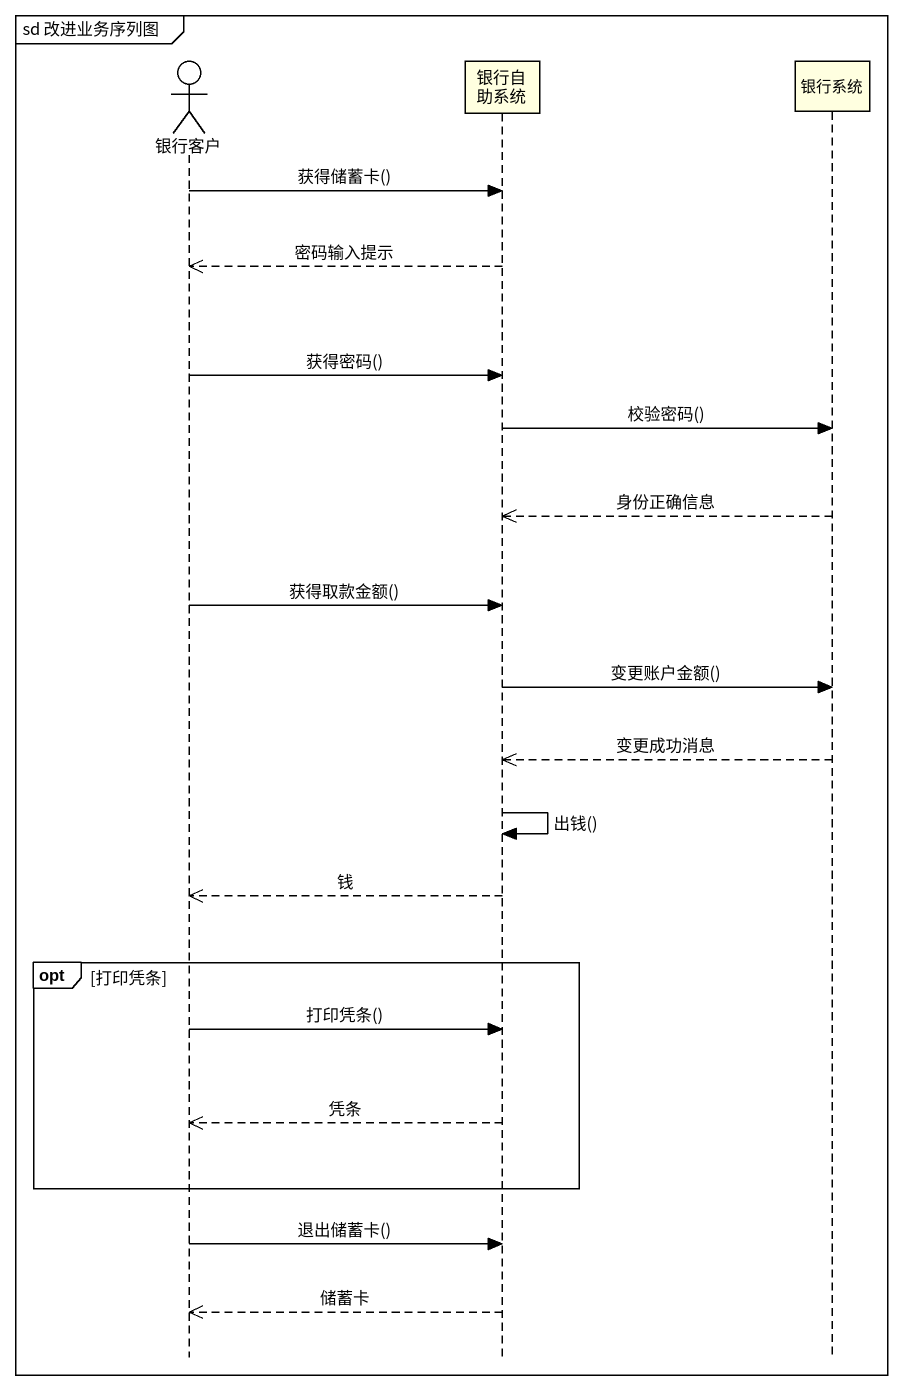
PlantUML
@startuml
mainframe sd 改进业务序列图
hide footbox
actor 银行客户
participant 银行自助系统 #FFFFE0
participant 银行系统 #FFFFE0

银行客户 -> 银行自助系统 : 获得储蓄卡()
银行自助系统 -->> 银行客户 : 密码输入提示
银行客户 -> 银行自助系统 : 获得密码()
银行自助系统 -> 银行系统 : 校验密码()
银行系统 -->> 银行自助系统 : 身份正确信息
银行客户 -> 银行自助系统 : 获得取款金额()
银行自助系统 -> 银行系统 : 变更账户金额()
银行系统 -->> 银行自助系统 : 变更成功消息
银行自助系统 -> 银行自助系统 : 出钱()
银行自助系统 -->> 银行客户 : 钱
opt 打印凭条
  银行客户 -> 银行自助系统 : 打印凭条()
  银行自助系统 -->> 银行客户 : 凭条
end
银行客户 -> 银行自助系统 : 退出储蓄卡()
银行自助系统 -->> 银行客户 : 储蓄卡
@enduml
